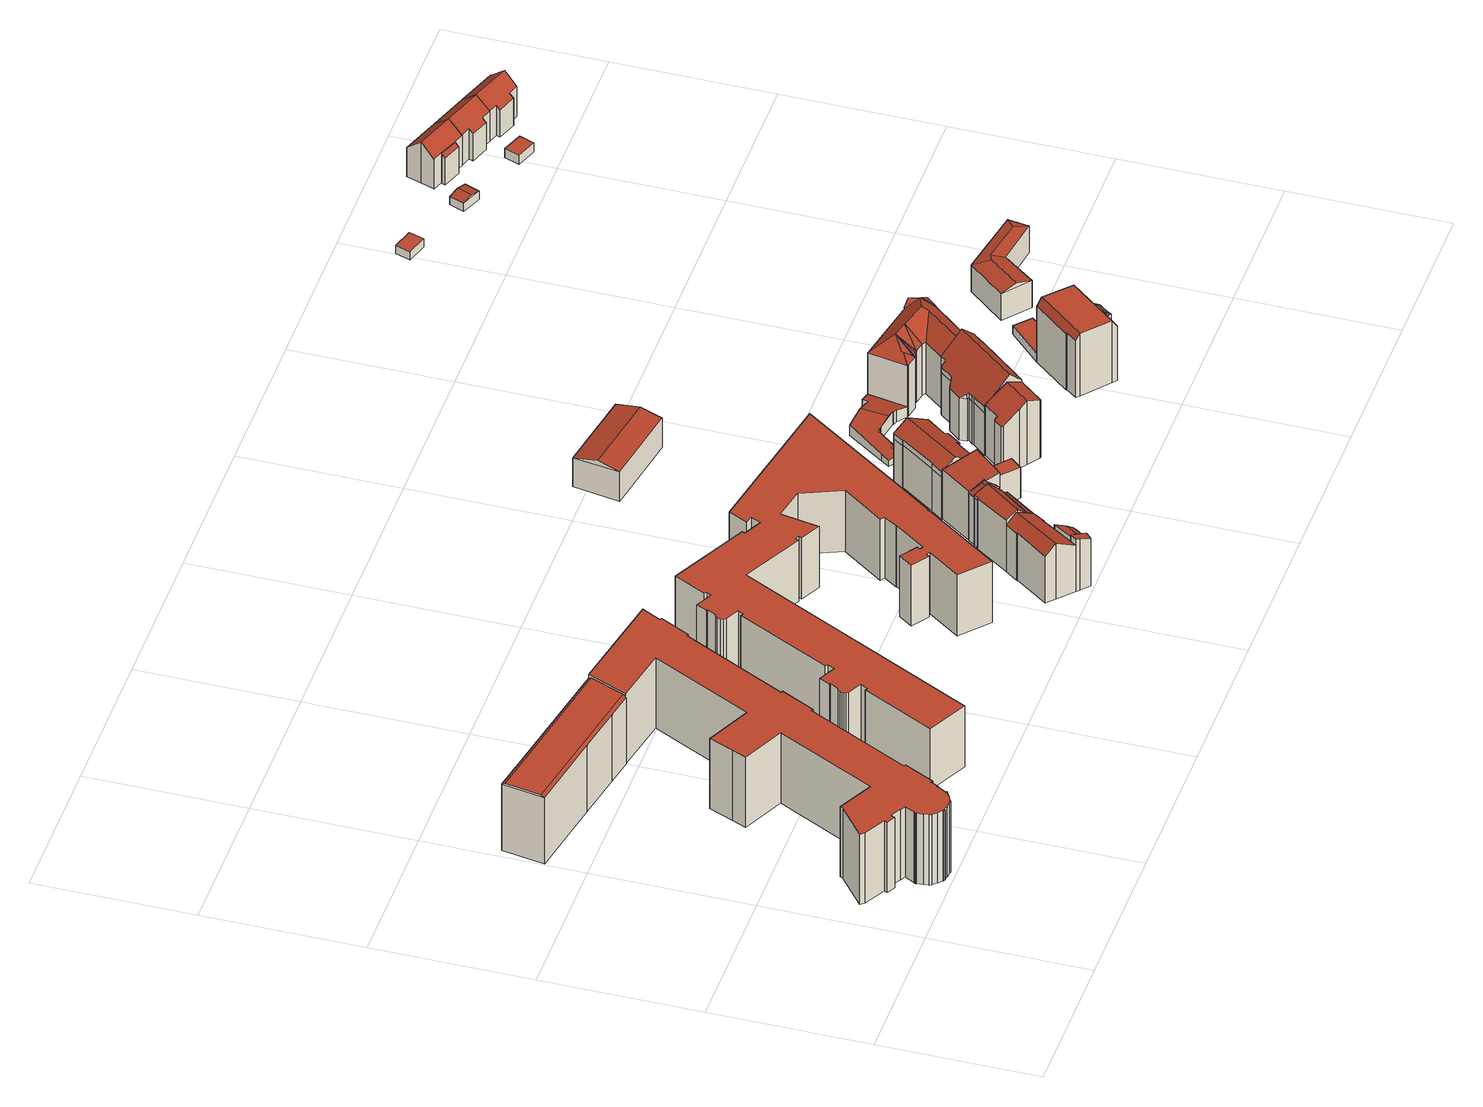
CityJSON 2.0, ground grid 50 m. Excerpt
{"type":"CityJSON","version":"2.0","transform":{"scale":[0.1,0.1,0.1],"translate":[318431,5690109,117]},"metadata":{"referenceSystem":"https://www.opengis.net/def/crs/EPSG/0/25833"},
"CityObjects":{
"building1":{"type":"Building","attributes":{"Dachtyp_tdc":"tdcFreeFormRoof","Gemeindeschluessel":14713000,"Dachneigung":0.095,"QualitaetDacherkennung":67,"Geometrietyp2DReferenz":"3000","function":"31001_2000","roofType":"5000","measuredHeight":24.75},"geometry":[{"type":"MultiSurface","lod":"2","boundaries":[[[0,1,2,3]],[[1,4,5,2]],[[4,6,7,5]],[[6,8,9,7]],[[8,10,11,9]],[[10,12,13,11]],[[12,14,15,13]],[[14,16,17,15]],[[16,18,19,17]],[[18,0,3,19]],[[20,21,22,6,4,1,0]],[[14,12,10,23,24,25]],[[26,25,24,22,21]],[[16,26,21,20,18]],[[14,25,26,16]],[[8,23,10]],[[6,22,24,23,8]],[[18,20,0]],[[3,2,5,7,9,11,13,15,17,19]]],"semantics":{"surfaces":[{"type":"WallSurface"},{"type":"RoofSurface"},{"type":"GroundSurface"}],"values":[0,0,0,0,0,0,0,0,0,0,1,1,1,0,0,0,0,0,2]}}]},
"building2":{"type":"Building","attributes":{"Dachtyp_tdc":"tdcPolyFlatRoof","Gemeindeschluessel":14713000,"Dachneigung":0,"QualitaetDacherkennung":33,"Geometrietyp2DReferenz":"3000","function":"31001_2000","roofType":"1000","measuredHeight":25.61},"geometry":[{"type":"MultiSurface","lod":"2","boundaries":[[[27,28,29,30]],[[28,31,32,29]],[[31,33,34,32]],[[33,35,36,34]],[[35,37,38,36]],[[37,39,40,38]],[[39,41,42,40]],[[41,43,44,42]],[[43,45,46,44]],[[45,47,48,46]],[[47,49,50,48]],[[49,51,52,50]],[[51,53,54,52]],[[53,55,56,54]],[[55,57,58,56]],[[57,59,60,58]],[[59,61,62,60]],[[61,63,64,62]],[[63,65,66,64]],[[65,67,68,66]],[[67,69,70,68]],[[69,71,72,70]],[[71,73,74,72]],[[73,75,76,74]],[[75,77,78,76]],[[77,79,80,78]],[[79,81,82,80]],[[81,83,84,82]],[[83,85,86,84]],[[85,87,88,86]],[[87,89,90,88]],[[89,91,92,90]],[[91,93,94,92]],[[93,95,96,94]],[[95,97,98,96]],[[97,99,100,98]],[[99,101,102,100]],[[101,103,104,102]],[[103,105,106,104]],[[105,107,108,106]],[[107,109,110,108]],[[109,111,112,110]],[[111,113,114,112]],[[113,115,116,114]],[[115,117,118,116]],[[117,119,120,118]],[[119,121,122,120]],[[121,123,124,122]],[[123,125,126,124]],[[125,127,128,126]],[[127,129,130,128]],[[129,131,132,130]],[[131,133,134,132]],[[133,135,136,134]],[[135,137,138,136]],[[137,139,140,138]],[[139,141,142,140]],[[141,143,144,142]],[[143,145,146,144]],[[145,147,148,146]],[[147,149,150,148]],[[149,27,30,150]],[[149,147,145,143,141,139,137,135,133,131,129,127,125,123,121,119,117,115,113,111,109,107,105,103,101,99,97,95,93,91,89,87,85,83,81,79,77,75,73,71,69,67,65,63,61,59,57,55,53,51,49,47,45,43,41,39,37,35,33,31,28,27]],[[30,29,32,34,36,38,40,42,44,46,48,50,52,54,56,58,60,62,64,66,68,70,72,74,76,78,80,82,84,86,88,90,92,94,96,98,100,102,104,106,108,110,112,114,116,118,120,122,124,126,128,130,132,134,136,138,140,142,144,146,148,150]]],"semantics":{"surfaces":[{"type":"WallSurface"},{"type":"RoofSurface"},{"type":"GroundSurface"}],"values":[0,0,0,0,0,0,0,0,0,0,0,0,0,0,0,0,0,0,0,0,0,0,0,0,0,0,0,0,0,0,0,0,0,0,0,0,0,0,0,0,0,0,0,0,0,0,0,0,0,0,0,0,0,0,0,0,0,0,0,0,0,0,1,2]}}]},
"building3":{"type":"Building","attributes":{"Dachtyp_tdc":"tdcPolyFlatRoof","Gemeindeschluessel":14713000,"Dachneigung":0,"QualitaetDacherkennung":31,"Geometrietyp2DReferenz":"3000","function":"31001_2000","roofType":"1000","measuredHeight":22.21},"geometry":[{"type":"MultiSurface","lod":"2","boundaries":[[[151,152,153,154]],[[152,155,156,153]],[[155,157,158,156]],[[157,159,160,158]],[[159,161,162,160]],[[161,163,164,162]],[[163,165,166,164]],[[165,167,168,166]],[[167,169,170,168]],[[169,171,172,170]],[[171,173,174,172]],[[173,175,176,174]],[[175,177,178,176]],[[177,179,180,178]],[[179,181,182,180]],[[181,183,184,182]],[[183,185,186,184]],[[185,187,188,186]],[[187,189,190,188]],[[189,191,192,190]],[[191,193,194,192]],[[193,195,196,194]],[[195,197,198,196]],[[197,199,200,198]],[[199,201,202,200]],[[201,203,204,202]],[[203,205,206,204]],[[205,207,208,206]],[[207,209,210,208]],[[209,211,212,210]],[[211,213,214,212]],[[213,215,216,214]],[[215,217,218,216]],[[217,219,220,218]],[[219,221,222,220]],[[221,223,224,222]],[[223,225,226,224]],[[225,227,228,226]],[[227,229,230,228]],[[229,231,232,230]],[[231,233,234,232]],[[233,235,236,234]],[[235,237,238,236]],[[237,239,240,238]],[[239,241,242,240]],[[241,243,244,242]],[[243,245,246,244]],[[245,247,248,246]],[[247,249,250,248]],[[249,251,252,250]],[[251,253,254,252]],[[253,255,256,254]],[[255,257,258,256]],[[257,259,260,258]],[[259,261,262,260]],[[261,263,264,262]],[[263,265,266,264]],[[265,267,268,266]],[[267,269,270,268]],[[269,271,272,270]],[[271,273,274,272]],[[273,275,276,274]],[[275,277,278,276]],[[277,279,280,278]],[[279,281,282,280]],[[281,283,284,282]],[[283,285,286,284]],[[285,287,288,286]],[[287,151,154,288]],[[287,285,283,281,279,277,275,273,271,269,267,265,263,261,259,257,255,253,251,249,247,245,243,241,239,237,235,233,231,229,227,225,223,221,219,217,215,213,211,209,207,205,203,201,199,197,195,193,191,189,187,185,183,181,179,177,175,173,171,169,167,165,163,161,159,157,155,152,151]],[[154,153,156,158,160,162,164,166,168,170,172,174,176,178,180,182,184,186,188,190,192,194,196,198,200,202,204,206,208,210,212,214,216,218,220,222,224,226,228,230,232,234,236,238,240,242,244,246,248,250,252,254,256,258,260,262,264,266,268,270,272,274,276,278,280,282,284,286,288]]],"semantics":{"surfaces":[{"type":"WallSurface"},{"type":"RoofSurface"},{"type":"GroundSurface"}],"values":[0,0,0,0,0,0,0,0,0,0,0,0,0,0,0,0,0,0,0,0,0,0,0,0,0,0,0,0,0,0,0,0,0,0,0,0,0,0,0,0,0,0,0,0,0,0,0,0,0,0,0,0,0,0,0,0,0,0,0,0,0,0,0,0,0,0,0,0,0,1,2]}}]},
"building4":{"type":"Building","attributes":{"Gemeindeschluessel":14713000,"Geometrietyp2DReferenz":"3000","function":"31001_9998","roofType":"9999"},"children":["building4-1","building4-2","building4-3","building4-4","building4-5","building4-6"]},
"building4-1":{"type":"BuildingPart","attributes":{"Dachtyp_tdc":"tdcGableRoof","Dachneigung":43.98,"QualitaetDacherkennung":33,"Geometrietyp2DReferenz":"3000","roofType":"3100","measuredHeight":20.94},"parents":["building4"],"geometry":[{"type":"MultiSurface","lod":"2","boundaries":[[[289,290,291,292]],[[290,293,294,291]],[[295,296,297,298,299,300]],[[301,302,293,290,289,303,304]],[[304,305,306,307,308,309,296,295,301]],[[310,311,312,313,292,291,294,314,315,299,298]],[[308,316,317,309]],[[316,311,310,317]],[[307,316,308]],[[318,305,304]],[[313,312,306,305,318]],[[312,311,316,307,306]],[[303,318,304]],[[313,318,303,289,292]],[[319,302,301]],[[314,294,293,302,319]],[[295,300,320,319,301]],[[300,299,315,320]],[[320,315,314,319]],[[317,297,296,309]],[[317,310,298,297]]],"semantics":{"surfaces":[{"type":"WallSurface"},{"type":"RoofSurface"},{"type":"GroundSurface"},{"type":"ClosureSurface"}],"values":[0,0,0,1,1,2,0,3,0,0,3,3,0,3,0,3,0,3,3,0,3]}}]},
"building4-2":{"type":"BuildingPart","attributes":{"Dachtyp_tdc":"tdcPolyFlatRoof","Dachneigung":18.62,"QualitaetDacherkennung":49,"Geometrietyp2DReferenz":"3000","roofType":"2100","measuredHeight":19.19},"parents":["building4"],"geometry":[{"type":"MultiSurface","lod":"2","boundaries":[[[321,322,323,324,325,326]],[[322,327,328,323]],[[327,329,330,328]],[[329,331,332,333,330]],[[331,329,327,322,321,334,335,336]],[[337,324,323,328,330,333]],[[321,326,334]],[[335,338,336]],[[325,324,337,339]],[[325,339,340,338,335,334,326]],[[340,332,331,336,338]],[[340,339,337,333,332]]],"semantics":{"surfaces":[{"type":"WallSurface"},{"type":"RoofSurface"},{"type":"GroundSurface"},{"type":"ClosureSurface"}],"values":[0,0,0,0,1,2,0,0,3,3,0,3]}}]},
"building4-3":{"type":"BuildingPart","attributes":{"Dachtyp_tdc":"tdcPolyFlatRoof","Dachneigung":8.51,"QualitaetDacherkennung":61,"Geometrietyp2DReferenz":"3000","roofType":"2100","measuredHeight":19.6},"parents":["building4"],"geometry":[{"type":"MultiSurface","lod":"2","boundaries":[[[341,342,343,344]],[[342,345,346,343]],[[345,347,348,346]],[[347,349,350,348]],[[351,352,353,354,355]],[[352,341,344,353]],[[352,351,356,349,347,345,342,341]],[[344,343,346,348,350,354,353]],[[351,355,356]],[[355,354,350,349,356]]],"semantics":{"surfaces":[{"type":"WallSurface"},{"type":"RoofSurface"},{"type":"GroundSurface"},{"type":"ClosureSurface"}],"values":[0,0,0,0,0,0,1,2,0,3]}}]},
"building4-4":{"type":"BuildingPart","attributes":{"Dachtyp_tdc":"tdcHipAndGableRoof","Dachneigung":28.35,"QualitaetDacherkennung":37,"Geometrietyp2DReferenz":"3000","roofType":"5000","measuredHeight":20.57},"parents":["building4"],"geometry":[{"type":"MultiSurface","lod":"2","boundaries":[[[297,317,310,298]],[[357,358,359,350,349]],[[358,360,361,359]],[[360,362,289,292,361]],[[357,356,355,363]],[[355,316,317,297,317,316,307,364,363]],[[364,305,318,303,362,360,358,357,363]],[[292,313,312,311,310,298,310,311,354,350,359,361]],[[303,289,362]],[[306,305,364]],[[312,313,318,305,306]],[[313,292,289,303,318]],[[307,306,364]],[[312,306,307,316,311]],[[310,311,316,317]],[[355,354,311,316]],[[349,356,357]],[[350,354,355,356,349]]],"semantics":{"surfaces":[{"type":"WallSurface"},{"type":"RoofSurface"},{"type":"GroundSurface"},{"type":"ClosureSurface"}],"values":[0,0,0,0,1,1,1,2,0,0,3,3,0,3,3,0,0,3]}}]},
"building4-5":{"type":"BuildingPart","attributes":{"Dachtyp_tdc":"tdcGableRoof","Dachneigung":28.42,"QualitaetDacherkennung":24,"Geometrietyp2DReferenz":"3000","roofType":"3100","measuredHeight":20.27},"parents":["building4"],"geometry":[{"type":"MultiSurface","lod":"2","boundaries":[[[365,300,299,366]],[[367,368,369,294,293]],[[368,370,371,369]],[[370,372,373,371]],[[372,374,375,373]],[[374,376,377,378,375]],[[332,379,380,333]],[[379,381,382,380]],[[381,383,384,382]],[[383,365,366,384]],[[379,332,340,376,374,372,370,368,367,302,319,320]],[[320,300,365,383,381,379]],[[366,299,315,314,294,369,371,373,375,378,337,333,380,382,384]],[[315,299,300,320]],[[367,293,302]],[[293,294,314,319,302]],[[319,314,315,320]],[[339,337,378,377]],[[340,339,377,376]],[[332,333,337,339,340]]],"semantics":{"surfaces":[{"type":"WallSurface"},{"type":"RoofSurface"},{"type":"GroundSurface"},{"type":"ClosureSurface"}],"values":[0,0,0,0,0,0,0,0,0,0,1,1,2,3,0,3,3,3,3,3]}}]},
"building4-6":{"type":"BuildingPart","attributes":{"Dachtyp_tdc":"tdcFreeFormRoof","Dachneigung":45.68,"QualitaetDacherkennung":53,"Geometrietyp2DReferenz":"3000","roofType":"5000","measuredHeight":18.93},"parents":["building4"],"geometry":[{"type":"MultiSurface","lod":"2","boundaries":[[[385,386,387,388]],[[386,389,390,387]],[[389,391,392,390]],[[391,325,324,392]],[[377,385,388,378]],[[393,394,395,396]],[[397,395,394,338,335]],[[396,395,397,334,326,398,399,386]],[[391,398,326,325]],[[389,399,398,391]],[[377,376,394,393,385]],[[385,393,396,386]],[[386,399,389]],[[388,387,390,392,324,337,378]],[[337,324,325,339]],[[378,337,339,377]],[[397,335,334]],[[325,326,334,335,338,340,339]],[[394,376,340,338]],[[339,340,376,377]]],"semantics":{"surfaces":[{"type":"WallSurface"},{"type":"RoofSurface"},{"type":"GroundSurface"},{"type":"ClosureSurface"}],"values":[0,0,0,0,0,1,1,1,0,0,0,0,0,2,3,3,0,3,0,3]}}]},
"building5":{"type":"Building","attributes":{"Dachtyp_tdc":"tdcFreeFormRoof","Gemeindeschluessel":14713000,"Dachneigung":49.3,"QualitaetDacherkennung":13,"Geometrietyp2DReferenz":"3000","function":"31001_9998","roofType":"5000","measuredHeight":16.75},"geometry":[{"type":"MultiSurface","lod":"2","boundaries":[[[400,401,402,403]],[[401,404,369,402]],[[404,405,294,369]],[[405,406,291,294]],[[406,400,403,291]],[[407,408,406,405]],[[409,407,405,404]],[[409,404,401]],[[408,407,409,401,400]],[[408,400,406]],[[403,402,369,294,291]]],"semantics":{"surfaces":[{"type":"WallSurface"},{"type":"RoofSurface"},{"type":"GroundSurface"}],"values":[0,0,0,0,0,1,1,1,1,1,2]}}]},
"building6":{"type":"Building","attributes":{"Dachtyp_tdc":"tdcPolyFlatRoof","Gemeindeschluessel":14713000,"Dachneigung":0,"QualitaetDacherkennung":43,"Geometrietyp2DReferenz":"3000","function":"31001_9998","roofType":"1000","measuredHeight":11.3},"geometry":[{"type":"MultiSurface","lod":"2","boundaries":[[[410,411,412,413]],[[411,414,343,412]],[[414,415,344,343]],[[415,410,413,344]],[[415,414,411,410]],[[413,412,343,344]]],"semantics":{"surfaces":[{"type":"WallSurface"},{"type":"RoofSurface"},{"type":"GroundSurface"}],"values":[0,0,0,0,1,2]}}]},
"building7":{"type":"Building","attributes":{"Dachtyp_tdc":"tdcFreeFormRoof","Gemeindeschluessel":14713000,"Dachneigung":31.04,"QualitaetDacherkennung":65,"Geometrietyp2DReferenz":"3000","function":"31001_9998","roofType":"5000","measuredHeight":20.58},"geometry":[{"type":"MultiSurface","lod":"2","boundaries":[[[416,417,418,419]],[[417,420,421,418]],[[420,422,423,421]],[[422,424,425,423]],[[424,426,427,425]],[[426,428,429,427]],[[428,430,431,429]],[[430,432,433,431]],[[432,434,435,433]],[[434,436,437,435]],[[436,438,439,437]],[[438,440,441,439]],[[440,442,443,441]],[[442,444,445,443]],[[444,446,447,445]],[[446,448,449,447]],[[448,450,451,449]],[[450,416,419,451]],[[452,436,453,454,455,456,457,458,459,460,461]],[[462,463,464,465,466,467,468,456,455,469,470]],[[426,462,470,428]],[[428,470,469,430]],[[430,469,455,454,432]],[[448,457,456,468,450]],[[450,468,467,416]],[[416,467,466,417]],[[417,466,465,420]],[[420,465,464,422]],[[422,464,463,424]],[[424,463,462,426]],[[438,452,461,440]],[[440,461,460,442]],[[442,460,459,444]],[[444,459,458,446]],[[446,458,457,448]],[[432,454,453,434]],[[434,453,436]],[[436,452,438]],[[419,418,421,423,425,427,429,431,433,435,437,439,441,443,445,447,449,451]]],"semantics":{"surfaces":[{"type":"WallSurface"},{"type":"RoofSurface"},{"type":"GroundSurface"}],"values":[0,0,0,0,0,0,0,0,0,0,0,0,0,0,0,0,0,0,1,1,0,0,0,0,0,0,0,0,0,0,0,0,0,0,0,0,0,0,2]}}]},
"building8":{"type":"Building","attributes":{"Dachtyp_tdc":"tdcGableRoof","Gemeindeschluessel":14713000,"Dachneigung":13.59,"QualitaetDacherkennung":88,"Geometrietyp2DReferenz":"3000","function":"31001_9998","roofType":"3100","measuredHeight":12.39},"geometry":[{"type":"MultiSurface","lod":"2","boundaries":[[[471,472,473,474]],[[472,475,476,473]],[[475,477,478,476]],[[477,471,474,478]],[[475,472,479]],[[471,477,480]],[[472,471,480,479]],[[477,475,479,480]],[[474,473,476,478]]],"semantics":{"surfaces":[{"type":"WallSurface"},{"type":"RoofSurface"},{"type":"GroundSurface"}],"values":[0,0,0,0,0,0,1,1,2]}}]},
"building9":{"type":"Building","attributes":{"Dachtyp_tdc":"tdcGableRoof","Gemeindeschluessel":14713000,"Dachneigung":31.65,"QualitaetDacherkennung":36,"Geometrietyp2DReferenz":"3000","function":"31001_9998","roofType":"3100","measuredHeight":23.04},"geometry":[{"type":"MultiSurface","lod":"2","boundaries":[[[481,482,483,484]],[[482,485,486,483]],[[485,487,488,486]],[[487,489,490,488]],[[489,491,492,490]],[[491,493,494,492]],[[493,495,496,494]],[[495,497,498,496]],[[497,499,500,498]],[[499,501,502,500]],[[501,503,504,502]],[[503,505,506,504]],[[505,507,508,506]],[[507,481,484,508]],[[503,501,499,497,495]],[[495,493,491,489,487,485,482,481,507,505,503]],[[484,483,486,488,490,492,494,496,498,500,502,504,506,508]]],"semantics":{"surfaces":[{"type":"WallSurface"},{"type":"RoofSurface"},{"type":"GroundSurface"}],"values":[0,0,0,0,0,0,0,0,0,0,0,0,0,0,1,1,2]}}]},
"building10":{"type":"Building","attributes":{"Dachtyp_tdc":"tdcFreeFormRoof","Gemeindeschluessel":14713000,"Dachneigung":10.65,"QualitaetDacherkennung":26,"Geometrietyp2DReferenz":"3000","function":"31001_9998","roofType":"5000","measuredHeight":5.01},"geometry":[{"type":"MultiSurface","lod":"2","boundaries":[[[509,510,511,512]],[[510,513,514,511]],[[513,515,516,514]],[[515,517,518,516]],[[517,519,520,518]],[[519,521,522,520]],[[521,523,524,522]],[[523,525,526,524]],[[525,527,528,526]],[[527,529,530,528]],[[529,531,532,530]],[[531,533,534,532]],[[533,535,536,534]],[[535,537,538,536]],[[537,539,540,538]],[[539,541,542,540]],[[541,543,544,542]],[[543,509,512,544]],[[519,517,545,546,537,535,533,531,529,527,525,523,521]],[[509,543,541,539,546,545,515,513,510]],[[517,515,545]],[[539,537,546]],[[512,511,514,516,518,520,522,524,526,528,530,532,534,536,538,540,542,544]]],"semantics":{"surfaces":[{"type":"WallSurface"},{"type":"RoofSurface"},{"type":"GroundSurface"}],"values":[0,0,0,0,0,0,0,0,0,0,0,0,0,0,0,0,0,0,1,1,0,0,2]}}]},
"building11":{"type":"Building","attributes":{"Dachtyp_tdc":"tdcFreeFormRoof","Gemeindeschluessel":14713000,"Dachneigung":44.54,"QualitaetDacherkennung":67,"Geometrietyp2DReferenz":"3000","function":"31001_9998","roofType":"5000","measuredHeight":25.76},"geometry":[{"type":"MultiSurface","lod":"2","boundaries":[[[547,548,549,550]],[[548,551,552,549]],[[551,553,554,552]],[[553,555,556,554]],[[555,557,558,556]],[[557,559,560,558]],[[559,561,562,560]],[[561,563,564,562]],[[563,565,566,564]],[[565,567,568,566]],[[567,569,570,568]],[[569,571,572,570]],[[571,573,574,572]],[[573,575,576,574]],[[575,577,578,576]],[[577,579,580,578]],[[579,581,582,580]],[[581,583,584,582]],[[583,547,550,584]],[[585,586,587,588,589,590,591,592]],[[590,589,593,594,595,596,597,598,551,548,599,600,601,602,603]],[[575,591,590,603,577]],[[577,603,602,579]],[[579,602,601,581]],[[581,601,600,583]],[[583,600,599,547]],[[547,599,548]],[[551,598,553]],[[553,598,597,555]],[[555,597,596,557]],[[557,596,595,559]],[[559,595,594,561]],[[561,594,593,563]],[[563,593,589,588,565]],[[573,592,591,575]],[[571,585,592,573]],[[565,588,587,567]],[[567,587,586,569]],[[569,586,585,571]],[[550,549,552,554,556,558,560,562,564,566,568,570,572,574,576,578,580,582,584]]],"semantics":{"surfaces":[{"type":"WallSurface"},{"type":"RoofSurface"},{"type":"GroundSurface"}],"values":[0,0,0,0,0,0,0,0,0,0,0,0,0,0,0,0,0,0,0,1,1,0,0,0,0,0,0,0,0,0,0,0,0,0,0,0,0,0,0,2]}}]},
"building12":{"type":"Building","attributes":{"Dachtyp_tdc":"tdcFreeFormRoof","Gemeindeschluessel":14713000,"Dachneigung":39.19,"QualitaetDacherkennung":7,"Geometrietyp2DReferenz":"3000","function":"31001_9998","roofType":"5000","measuredHeight":24.38},"geometry":[{"type":"MultiSurface","lod":"2","boundaries":[[[604,605,606,607]],[[605,608,609,606]],[[608,610,611,609]],[[610,612,613,611]],[[612,614,615,613]],[[614,616,617,615]],[[616,618,619,617]],[[618,620,621,619]],[[620,622,623,621]],[[622,624,512,623]],[[624,625,544,512]],[[625,626,627,544]],[[626,628,629,627]],[[628,630,631,629]],[[630,632,633,631]],[[632,634,635,633]],[[634,636,637,635]],[[636,638,639,637]],[[638,640,641,639]],[[640,642,643,641]],[[642,604,607,643]],[[644,645,640,638]],[[646,644,638,636]],[[646,636,634]],[[632,646,634]],[[630,646,632]],[[630,644,646]],[[630,645,644]],[[630,647,645]],[[647,630,648]],[[645,647,649]],[[647,648,628,626]],[[650,651,652,649,647,626,625]],[[653,654,655,650,625,624]],[[653,624,622]],[[656,654,653,622,620]],[[656,620,618]],[[655,654,656,618,616]],[[651,610,608]],[[650,610,651]],[[650,612,610]],[[650,614,612]],[[650,616,614]],[[616,650,655]],[[657,652,651,608,605]],[[658,657,605,604]],[[645,649,652,657,658,642,640]],[[628,648,630]],[[642,658,604]],[[607,606,609,611,613,615,617,619,621,623,512,544,627,629,631,633,635,637,639,641,643]]],"semantics":{"surfaces":[{"type":"WallSurface"},{"type":"RoofSurface"},{"type":"GroundSurface"}],"values":[0,0,0,0,0,0,0,0,0,0,0,0,0,0,0,0,0,0,0,0,0,1,1,1,1,1,1,1,1,1,1,1,1,1,1,1,1,1,1,1,1,1,1,1,1,1,1,0,0,2]}}]},
"building13":{"type":"Building","attributes":{"Gemeindeschluessel":14713000,"Geometrietyp2DReferenz":"3000","function":"31001_9998","roofType":"9999"},"children":["building13-1","building13-2"]},
"building13-1":{"type":"BuildingPart","attributes":{"Dachtyp_tdc":"tdcCutGableRoof","Dachneigung":2.3,"QualitaetDacherkennung":63,"Geometrietyp2DReferenz":"3000","roofType":"9999","measuredHeight":22.83},"parents":["building13"],"geometry":[{"type":"MultiSurface","lod":"2","boundaries":[[[659,660,661,662]],[[660,663,664,661]],[[663,665,666,664]],[[665,667,668,666]],[[667,669,670,668]],[[669,671,672,670]],[[671,673,674,672]],[[673,675,676,674]],[[675,677,678,676]],[[679,680,681]],[[680,682,683,681]],[[682,684,685,683]],[[684,686,687,685]],[[686,688,689,687]],[[688,690,691,689]],[[690,692,693,691]],[[692,659,662,693]],[[669,667,665,663,660,659,692]],[[690,688,686,684,682,680,679,677,675,673,671]],[[692,690,671,669]],[[662,661,664,666,668,670,672,674,676,678,681,683,685,687,689,691,693]],[[681,678,677,679]]],"semantics":{"surfaces":[{"type":"WallSurface"},{"type":"RoofSurface"},{"type":"GroundSurface"},{"type":"ClosureSurface"}],"values":[0,0,0,0,0,0,0,0,0,0,0,0,0,0,0,0,0,1,1,1,2,3]}}]},
"building13-2":{"type":"BuildingPart","attributes":{"Dachtyp_tdc":"tdcPolyFlatRoof","Dachneigung":37,"QualitaetDacherkennung":65,"Geometrietyp2DReferenz":"3000","roofType":"2100","measuredHeight":20.82},"parents":["building13"],"geometry":[{"type":"MultiSurface","lod":"2","boundaries":[[[694,695,696,697]],[[695,698,681,696]],[[698,679,681]],[[699,700,701,678,677]],[[700,702,703,701]],[[702,704,705,703]],[[704,694,697,705]],[[704,702,700,699,698,695,694]],[[697,696,681,678,701,703,705]],[[677,679,698,699]],[[677,678,681,679]]],"semantics":{"surfaces":[{"type":"WallSurface"},{"type":"RoofSurface"},{"type":"GroundSurface"},{"type":"ClosureSurface"}],"values":[0,0,0,0,0,0,0,1,2,0,3]}}]},
"building14":{"type":"Building","attributes":{"Gemeindeschluessel":14713000,"Geometrietyp2DReferenz":"3000","function":"31001_2000","roofType":"9999"},"children":["building14-1","building14-2"]},
"building14-1":{"type":"BuildingPart","attributes":{"Dachtyp_tdc":"tdcPolyFlatRoof","Dachneigung":2.99,"QualitaetDacherkennung":76,"Geometrietyp2DReferenz":"3000","roofType":"2100","measuredHeight":3.15},"parents":["building14"],"geometry":[{"type":"MultiSurface","lod":"2","boundaries":[[[706,707,708,709]],[[707,710,711,708]],[[710,712,713,711]],[[712,714,715,713]],[[714,716,674,715]],[[716,717,718,719,674]],[[717,716,714,712,710,707,706,720]],[[709,708,711,713,715,674,719]],[[720,718,717]],[[706,709,719,718,720]]],"semantics":{"surfaces":[{"type":"WallSurface"},{"type":"RoofSurface"},{"type":"GroundSurface"},{"type":"ClosureSurface"}],"values":[0,0,0,0,0,0,1,2,0,3]}}]},
"building14-2":{"type":"BuildingPart","attributes":{"Dachtyp_tdc":"tdcPolyFlatRoof","Dachneigung":0,"QualitaetDacherkennung":53,"Geometrietyp2DReferenz":"3000","roofType":"1000","measuredHeight":3},"parents":["building14"],"geometry":[{"type":"MultiSurface","lod":"2","boundaries":[[[721,722,723,724]],[[722,725,706,709,723]],[[718,726,668,719]],[[726,727,666,668]],[[727,721,724,666]],[[727,726,718,720,725,722,721]],[[724,723,709,719,668,666]],[[720,706,725]],[[719,709,706,720,718]]],"semantics":{"surfaces":[{"type":"WallSurface"},{"type":"RoofSurface"},{"type":"GroundSurface"},{"type":"ClosureSurface"}],"values":[0,0,0,0,0,1,2,0,3]}}]},
"building15":{"type":"Building","attributes":{"Dachtyp_tdc":"tdcFreeFormRoof","Gemeindeschluessel":14713000,"Dachneigung":16.31,"QualitaetDacherkennung":25,"Geometrietyp2DReferenz":"3000","function":"31001_2000","roofType":"5000","measuredHeight":11.22},"geometry":[{"type":"MultiSurface","lod":"2","boundaries":[[[728,729,730,731]],[[729,732,733,730]],[[732,734,735,733]],[[734,736,737,735]],[[736,738,739,737]],[[738,728,731,739]],[[740,741,742,738,736]],[[743,740,736,734]],[[743,734,732]],[[741,740,743,732,729]],[[742,741,729,728]],[[742,728,738]],[[731,730,733,735,737,739]]],"semantics":{"surfaces":[{"type":"WallSurface"},{"type":"RoofSurface"},{"type":"GroundSurface"}],"values":[0,0,0,0,0,0,1,1,1,1,1,0,2]}}]},
"building16":{"type":"Building","attributes":{"Dachtyp_tdc":"tdcPolyFlatRoof","Gemeindeschluessel":14713000,"Dachneigung":0,"QualitaetDacherkennung":0,"Geometrietyp2DReferenz":"3000","BezugspunktDach":"2000","function":"31001_9998","measuredHeight":3},"geometry":[{"type":"MultiSurface","lod":"2","boundaries":[[[744,745,746,747]],[[747,746,748,749]],[[746,745,750,748]],[[745,744,751,750]],[[744,747,749,751]],[[749,748,750,751]]],"semantics":{"surfaces":[{"type":"RoofSurface"},{"type":"WallSurface"},{"type":"GroundSurface"}],"values":[0,1,1,1,1,2]}}]},
"building17":{"type":"Building","attributes":{"Dachtyp_tdc":"tdcGableRoof","Gemeindeschluessel":14713000,"Dachneigung":10.78,"QualitaetDacherkennung":76,"Geometrietyp2DReferenz":"3000","function":"31001_9998","roofType":"3100","measuredHeight":3.64},"geometry":[{"type":"MultiSurface","lod":"2","boundaries":[[[752,753,754,755]],[[753,756,757,754]],[[756,758,759,757]],[[758,752,755,759]],[[756,753,760]],[[752,758,761]],[[753,752,761,760]],[[758,756,760,761]],[[755,754,757,759]]],"semantics":{"surfaces":[{"type":"WallSurface"},{"type":"RoofSurface"},{"type":"GroundSurface"}],"values":[0,0,0,0,0,0,1,1,2]}}]},
"building18":{"type":"Building","attributes":{"Gemeindeschluessel":14713000,"Geometrietyp2DReferenz":"3000","function":"31001_9998","roofType":"9999"},"children":["building18-1","building18-2"]},
"building18-1":{"type":"BuildingPart","attributes":{"Dachtyp_tdc":"tdcGableRoof","Dachneigung":39.38,"QualitaetDacherkennung":83,"Geometrietyp2DReferenz":"3000","roofType":"3100","measuredHeight":14.79},"parents":["building18"],"geometry":[{"type":"MultiSurface","lod":"2","boundaries":[[[762,763,764,765]],[[763,766,767,764]],[[766,768,769,767]],[[768,770,771,769]],[[770,772,773,771]],[[772,774,775,773]],[[774,776,777,775]],[[772,770,768,766]],[[766,763,762,776,774,772]],[[765,764,767,769,771,773,775,777]],[[765,777,776,762]]],"semantics":{"surfaces":[{"type":"WallSurface"},{"type":"RoofSurface"},{"type":"GroundSurface"},{"type":"ClosureSurface"}],"values":[0,0,0,0,0,0,0,1,1,2,3]}}]},
"building18-2":{"type":"BuildingPart","attributes":{"Dachtyp_tdc":"tdcPolyFlatRoof","Dachneigung":41.74,"QualitaetDacherkennung":29,"Geometrietyp2DReferenz":"3000","roofType":"2100","measuredHeight":10.97},"parents":["building18"],"geometry":[{"type":"MultiSurface","lod":"2","boundaries":[[[776,778,779,777]],[[778,780,781,779]],[[780,762,765,781]],[[762,780,778,776]],[[777,779,781,765]],[[776,777,765,762]]],"semantics":{"surfaces":[{"type":"WallSurface"},{"type":"RoofSurface"},{"type":"GroundSurface"},{"type":"ClosureSurface"}],"values":[0,0,0,1,2,3]}}]},
"building19":{"type":"Building","attributes":{"Dachtyp_tdc":"tdcPolyFlatRoof","Gemeindeschluessel":14713000,"Dachneigung":0,"QualitaetDacherkennung":77,"Geometrietyp2DReferenz":"3000","function":"31001_9998","roofType":"1000","measuredHeight":3.35},"geometry":[{"type":"MultiSurface","lod":"2","boundaries":[[[782,783,784,785]],[[783,786,787,784]],[[786,788,789,787]],[[788,782,785,789]],[[788,786,783,782]],[[785,784,787,789]]],"semantics":{"surfaces":[{"type":"WallSurface"},{"type":"RoofSurface"},{"type":"GroundSurface"}],"values":[0,0,0,0,1,2]}}]},
"building20":{"type":"Building","attributes":{"Dachtyp_tdc":"tdcFreeFormRoof","Gemeindeschluessel":14713000,"Dachneigung":39.18,"QualitaetDacherkennung":78,"Geometrietyp2DReferenz":"3000","function":"31001_9998","roofType":"5000","measuredHeight":14.76},"geometry":[{"type":"MultiSurface","lod":"2","boundaries":[[[790,774,775,791]],[[774,770,771,775]],[[770,792,793,771]],[[792,794,795,793]],[[794,796,797,795]],[[796,798,799,797]],[[798,800,801,799]],[[800,790,791,801]],[[802,792,770,803]],[[790,800,798,796,794,802,803,774]],[[770,774,803]],[[794,792,802]],[[791,775,771,793,795,797,799,801]]],"semantics":{"surfaces":[{"type":"WallSurface"},{"type":"RoofSurface"},{"type":"GroundSurface"}],"values":[0,0,0,0,0,0,0,0,1,1,0,0,2]}}]},
"building21":{"type":"Building","attributes":{"Dachtyp_tdc":"tdcFreeFormRoof","Gemeindeschluessel":14713000,"Dachneigung":39.43,"QualitaetDacherkennung":80,"Geometrietyp2DReferenz":"3000","function":"31001_9998","roofType":"5000","measuredHeight":14.74},"geometry":[{"type":"MultiSurface","lod":"2","boundaries":[[[804,794,795,805]],[[794,792,793,795]],[[792,806,807,793]],[[806,808,809,807]],[[808,810,811,809]],[[810,812,813,811]],[[812,814,815,813]],[[814,816,817,815]],[[816,804,805,817]],[[804,816,814,812,810,818,819,794]],[[808,806,792,819,818]],[[792,794,819]],[[810,808,818]],[[805,795,793,807,809,811,813,815,817]]],"semantics":{"surfaces":[{"type":"WallSurface"},{"type":"RoofSurface"},{"type":"GroundSurface"}],"values":[0,0,0,0,0,0,0,0,0,1,1,0,0,2]}}]}
},
"vertices":[
[500,1037,244],[414,1053,244],[414,1053,3],[500,1037,3],[263,1081,244],[263,1081,3],[3,1128,244],[3,1128,3],[27,1260,244],[27,1260,3],[28,1262,244],[28,1262,3],[143,1241,244],[143,1241,3],[553,1165,244],[553,1165,3],[514,1070,244],[514,1070,3],[501,1039,244],[501,1039,3],[501,1039,245],[504,1047,250],[5,1139,250],[27,1260,245],[26,1252,250],[549,1156,250],[514,1070,250],
[501,1039,257],[553,1165,257],[553,1165,1],[501,1039,1],[879,1103,257],[879,1103,1],[849,1044,257],[849,1044,1],[855,1040,257],[855,1040,1],[808,947,257],[808,947,1],[802,950,257],[802,950,1],[636,621,257],[636,621,1],[642,618,257],[642,618,1],[589,512,257],[589,512,1],[583,515,257],[583,515,1],[421,192,257],[421,192,1],[427,189,257],[427,189,1],[380,95,257],[380,95,1],[374,99,257],[374,99,1],[363,75,257],[363,75,1],[361,77,257],[361,77,1],[343,44,257],[343,44,1],[345,43,257],[345,43,1],[341,38,257],[341,38,1],[340,40,257],[340,40,1],[327,30,257],[327,30,1],[308,22,257],[308,22,1],[308,19,257],[308,19,1],[305,19,257],[305,19,1],[303,18,257],[303,18,1],[302,21,257],[302,21,1],[281,21,257],[281,21,1],[266,26,257],[266,26,1],[265,23,257],[265,23,1],[260,26,257],[260,26,1],[261,28,257],[261,28,1],[246,39,257],[246,39,1],[235,54,257],[235,54,1],[233,53,257],[233,53,1],[230,59,257],[230,59,1],[233,60,257],[233,60,1],[228,75,257],[228,75,1],[228,96,257],[228,96,1],[226,97,257],[226,97,1],[226,99,257],[226,99,1],[227,102,257],[227,102,1],[229,102,257],[229,102,1],[245,135,257],[245,135,1],[229,143,257],[229,143,1],[230,145,257],[230,145,1],[198,162,257],[198,162,1],[191,149,257],[191,149,1],[164,163,257],[164,163,1],[169,174,257],[169,174,1],[101,209,257],[101,209,1],[90,222,257],[90,222,1],[190,303,257],[190,303,1],[193,310,257],[193,310,1],[194,311,257],[194,311,1],[304,256,257],[304,256,1],[461,568,257],[461,568,1],[327,631,257],[327,631,1],[346,675,257],[346,675,1],[379,753,257],[379,753,1],[521,687,257],[521,687,1],[680,1005,257],[680,1005,1],
[1500,589,222],[1595,722,222],[1595,722,0],[1500,589,0],[1544,847,222],[1544,847,0],[1442,866,222],[1442,866,0],[1420,745,222],[1420,745,0],[1355,778,222],[1355,778,0],[1360,788,222],[1360,788,0],[1349,794,222],[1349,794,0],[1343,783,222],[1343,783,0],[1152,880,222],[1152,880,0],[769,118,222],[769,118,0],[642,182,222],[642,182,0],[755,408,222],[755,408,0],[763,404,222],[763,404,0],[775,427,222],[775,427,0],[731,449,222],[731,449,0],[727,455,222],[727,455,0],[725,461,222],[725,461,0],[725,467,222],[725,467,0],[727,473,222],[727,473,0],[732,480,222],[732,480,0],[740,484,222],[740,484,0],[754,511,222],[754,511,0],[751,512,222],[751,512,0],[768,547,222],[768,547,0],[822,520,222],[822,520,0],[833,542,222],[833,542,0],[825,547,222],[825,547,0],[973,842,222],[973,842,0],[982,838,222],[982,838,0],[990,855,222],[990,855,0],[949,876,222],[949,876,0],[943,883,222],[943,883,0],[940,892,222],[940,892,0],[943,903,222],[943,903,0],[949,909,222],[949,909,0],[956,912,222],[956,912,0],[970,940,222],[970,940,0],[966,941,222],[966,941,0],[983,976,222],[983,976,0],[1038,949,222],[1038,949,0],[1045,964,222],[1045,964,0],[1037,969,222],[1037,969,0],[1088,1071,222],[1088,1071,0],[1335,947,222],[1335,947,0],[1331,939,222],[1331,939,0],[1388,910,222],[1388,910,0],[1403,941,222],[1403,941,0],[1377,947,222],[1377,947,0],[1408,1008,222],[1408,1008,0],[1896,918,222],[1896,918,0],[1658,579,222],[1658,579,0],[1582,473,222],[1582,473,0],[1580,474,222],[1580,474,0],[1578,470,222],[1578,470,0],[1579,469,222],[1579,469,0],[1411,231,222],[1411,231,0],[1325,308,222],[1325,308,0],[1398,412,222],[1398,412,0],[1389,418,222],[1389,418,0],[1382,409,222],[1382,409,0],[1329,446,222],[1329,446,0],[1360,490,222],[1360,490,0],[1413,453,222],[1413,453,0],[1407,444,222],[1407,444,0],[1416,438,222],[1416,438,0],[1486,537,222],[1486,537,0],[1484,538,222],[1484,538,0],[1513,580,222],[1513,580,0],
[1778,323,180],[1783,317,173],[1783,317,4],[1778,323,4],[1696,209,177],[1696,209,4],[1637,259,189],[1711,365,186],[1711,365,176],[1711,365,4],[1637,259,4],[1637,259,174],[1667,233,213],[1684,219,191],[1767,335,195],[1754,348,213],[1749,353,209],[1748,353,208],[1746,356,206],[1724,379,187],[1713,363,188],[1713,363,4],[1724,379,4],[1748,353,4],[1754,348,4],[1667,233,4],[1663,237,4],[1724,379,178],[1713,363,178],[1754,348,205],[1667,233,203],[1663,237,206],
[1663,30,178],[1647,13,178],[1647,13,4],[1663,30,4],[1663,30,144],[1663,30,157],[1644,10,178],[1644,10,4],[1619,34,190],[1619,34,4],[1609,43,194],[1609,43,172],[1609,43,4],[1639,49,188],[1630,56,192],[1621,63,196],[1621,63,4],[1621,63,190],[1621,63,144],[1621,63,172],
[1906,427,200],[1875,391,199],[1875,391,4],[1906,427,4],[1848,360,199],[1848,360,4],[1826,335,198],[1826,335,4],[1783,368,190],[1783,368,4],[1740,401,182],[1812,501,182],[1812,501,4],[1740,401,4],[1740,401,177],[1756,389,185],
[1783,368,200],[1776,360,200],[1776,360,4],[1784,332,187],[1784,332,4],[1778,323,187],[1756,364,209],[1748,353,209],
[1607,218,173],[1607,218,4],[1696,209,183],[1708,198,174],[1708,198,4],[1689,167,173],[1689,167,4],[1687,163,173],[1687,163,4],[1685,165,174],[1685,165,4],[1660,123,173],[1660,123,144],[1660,123,4],[1561,87,206],[1561,87,4],[1534,112,172],[1534,112,4],[1609,217,175],[1609,217,4],
[1708,89,144],[1709,73,144],[1709,73,4],[1708,89,4],[1675,28,144],[1675,28,4],[1672,23,144],[1672,23,4],[1708,89,150],[1660,123,189],[1659,86,193],[1708,83,151],[1635,52,193],[1672,23,145],[1675,28,145],
[1802,306,155],[1719,190,155],[1719,190,4],[1802,306,4],[1708,198,155],[1696,209,155],[1783,317,155],[1716,211,172],[1786,302,168],[1716,208,170],
[1994,351,117],[1963,315,117],[1963,315,4],[1994,351,4],[1875,391,117],[1906,427,117],
[1810,502,155],[1835,538,155],[1835,538,2],[1810,502,2],[1837,537,155],[1837,537,2],[1915,648,155],[1915,648,2],[1913,649,155],[1913,649,2],[1936,682,155],[1936,682,2],[1938,681,155],[1938,681,2],[1952,671,155],[1952,671,2],[2037,611,155],[2037,611,2],[1992,549,155],[1992,549,2],[2003,541,155],[2003,541,2],[1972,497,155],[1972,497,2],[1969,500,155],[1969,500,2],[1962,505,155],[1962,505,2],[1953,493,155],[1953,493,2],[1908,431,155],[1908,431,2],[1906,427,155],[1906,427,2],[1812,501,155],[1812,501,2],[1972,497,156],[1992,549,163],[2037,611,163],[1977,654,207],[1849,472,207],[1906,427,164],[1908,431,164],[1953,493,164],[1962,505,163],[1969,500,158],[1936,682,175],[1913,649,175],[1915,648,176],[1837,537,176],[1835,538,175],[1810,502,175],[1812,501,176],[1952,671,188],[1938,681,176],
[1646,1543,108],[1912,1497,108],[1912,1497,3],[1646,1543,3],[1887,1352,110],[1887,1352,3],[1621,1397,110],[1621,1397,3],[1898,1420,127],[1633,1466,127],
[2047,392,182],[2047,397,179],[2047,397,3],[2047,392,3],[2068,424,179],[2068,424,3],[2074,424,182],[2074,424,3],[2080,419,186],[2080,419,3],[2118,465,186],[2118,465,3],[2120,469,186],[2120,469,3],[2180,420,234],[2180,420,3],[2218,389,213],[2218,389,3],[2155,314,214],[2155,314,3],[2153,315,215],[2153,315,3],[2115,342,234],[2115,342,3],[2093,357,217],[2093,357,3],[2048,391,183],[2048,391,3],
[2223,727,38],[2191,752,44],[2191,752,1],[2223,727,1],[2179,755,46],[2179,755,1],[2179,758,46],[2179,758,1],[2107,771,42],[2107,771,1],[2101,773,41],[2101,773,1],[2092,774,39],[2092,774,1],[2054,720,33],[2054,720,1],[2056,718,34],[2056,718,1],[2053,714,33],[2053,714,1],[2044,720,31],[2044,720,1],[2024,694,28],[2024,694,1],[1994,715,22],[1994,715,1],[2012,741,25],[2012,741,1],[2095,861,39],[2095,861,1],[2209,840,42],[2209,840,1],[2213,859,42],[2213,859,1],[2247,853,36],[2247,853,1],[2153,763,51],[2160,849,51],
[2168,535,155],[2165,557,155],[2165,557,2],[2168,535,2],[2198,596,155],[2198,596,2],[2213,598,155],[2213,598,2],[2223,599,155],[2223,599,2],[2226,599,155],[2226,599,2],[2260,640,155],[2260,640,2],[2273,631,155],[2273,631,2],[2288,649,155],[2288,649,2],[2375,578,155],[2375,578,2],[2349,547,155],[2349,547,2],[2351,545,155],[2351,545,2],[2246,419,155],[2246,419,2],[2244,421,155],[2244,421,2],[2218,389,155],[2218,389,2],[2120,469,155],[2120,469,2],[2155,511,155],[2155,511,2],[2159,517,155],[2159,517,2],[2172,532,155],[2172,532,2],[2246,419,218],[2351,545,218],[2349,547,220],[2375,578,220],[2342,604,259],[2185,415,259],[2218,389,220],[2244,421,220],[2288,649,190],[2273,631,190],[2260,640,174],[2226,599,174],[2223,599,173],[2213,598,166],[2168,535,171],[2172,532,176],[2159,517,176],[2155,511,176],[2120,469,176],
[2288,649,186],[2339,710,186],[2339,710,1],[2288,649,1],[2327,717,186],[2327,717,1],[2295,723,186],[2295,723,1],[2289,724,186],[2289,724,1],[2278,726,186],[2278,726,1],[2274,727,186],[2274,727,1],[2273,722,186],[2273,722,1],[2267,719,186],[2267,719,1],[2226,727,186],[2226,727,1],[2223,727,186],[2247,853,186],[2471,811,186],[2471,811,1],[2472,814,186],[2472,814,1],[2519,805,186],[2519,805,1],[2520,802,186],[2520,802,1],[2533,766,186],[2533,766,1],[2534,764,186],[2534,764,1],[2503,728,186],[2503,728,1],[2502,730,186],[2502,730,1],[2375,578,186],[2375,578,1],[2500,770,210],[2498,772,211],[2530,765,189],[2497,775,211],[2494,809,204],[2495,773,213],[2294,784,234],[2346,774,234],[2422,747,245],[2227,730,189],[2253,748,207],[2255,757,207],[2266,727,192],[2426,727,232],[2331,613,231],
[2440,296,210],[2468,331,210],[2468,331,4],[2440,296,4],[2466,333,206],[2466,333,4],[2562,449,208],[2562,449,4],[2564,447,212],[2564,447,4],[2575,438,232],[2575,438,4],[2658,369,228],[2658,369,4],[2671,358,202],[2671,358,4],[2614,289,203],[2614,289,4],[2614,288,202],[2614,288,4],[2584,251,203],[2584,251,202],[2584,251,4],[2577,243,203],[2577,243,4],[2555,216,203],[2555,216,4],[2553,214,203],[2553,214,4],[2548,207,203],[2548,207,4],[2535,218,228],[2535,218,4],[2451,286,232],[2451,286,4],
[2592,251,207],[2587,255,212],[2587,255,4],[2592,251,4],[2584,251,212],[2614,288,212],[2622,282,205],[2622,282,4],[2622,277,202],[2622,277,4],[2599,250,203],[2599,250,4],
[2667,453,32],[2755,392,32],[2755,392,4],[2667,453,4],[2828,358,31],[2828,358,4],[2791,298,35],[2791,298,4],[2721,330,36],[2721,330,4],[2671,358,36],[2622,399,35],[2622,399,34],[2622,399,4],[2635,415,34],
[2662,550,34],[2711,506,34],[2711,506,4],[2662,550,4],[2667,453,34],[2564,447,34],[2562,449,34],
[2711,599,100],[2811,718,100],[2811,718,3],[2711,599,3],[3035,679,100],[3035,679,3],[3026,612,100],[3026,612,3],[2872,635,100],[2872,635,3],[2793,533,100],[2793,533,3],[2856,674,111],[2830,664,115],[2752,566,116],[2997,651,110],
[2568,2307,32],[2501,2327,32],[2486,2279,32],[2553,2259,32],[2486,2279,2],[2553,2259,2],[2501,2327,2],[2568,2307,2],
[2738,2197,32],[2757,2244,32],[2757,2244,2],[2738,2197,2],[2822,2218,32],[2822,2218,2],[2803,2171,32],[2803,2171,2],[2790,2231,39],[2771,2184,39],
[2843,2295,110],[2811,2306,110],[2811,2306,1],[2843,2295,1],[2826,2350,149],[2826,2350,1],[2842,2397,108],[2842,2397,1],[2968,2353,108],[2968,2353,1],[2951,2306,149],[2951,2306,1],[2936,2262,110],[2936,2262,1],[2903,2273,110],[2903,2273,1],
[2898,2261,98],[2898,2261,1],[2838,2282,98],[2838,2282,1],
[3052,2085,35],[2986,2109,35],[2986,2109,2],[3052,2085,2],[3003,2156,35],[3003,2156,2],[3069,2132,35],[3069,2132,2],
[2968,2252,111],[2968,2252,1],[3093,2310,108],[3093,2310,1],[3062,2219,110],[3062,2219,1],[3029,2230,110],[3029,2230,1],[3023,2217,99],[3023,2217,1],[2964,2238,99],[2964,2238,1],[3077,2263,148],[2951,2306,148],
[3092,2208,110],[3092,2208,1],[3220,2264,109],[3220,2264,1],[3219,2261,111],[3219,2261,1],[3190,2177,112],[3190,2177,1],[3154,2188,111],[3154,2188,1],[3150,2175,100],[3150,2175,1],[3088,2196,99],[3088,2196,1],[3204,2218,149],[3077,2263,149]
]}
